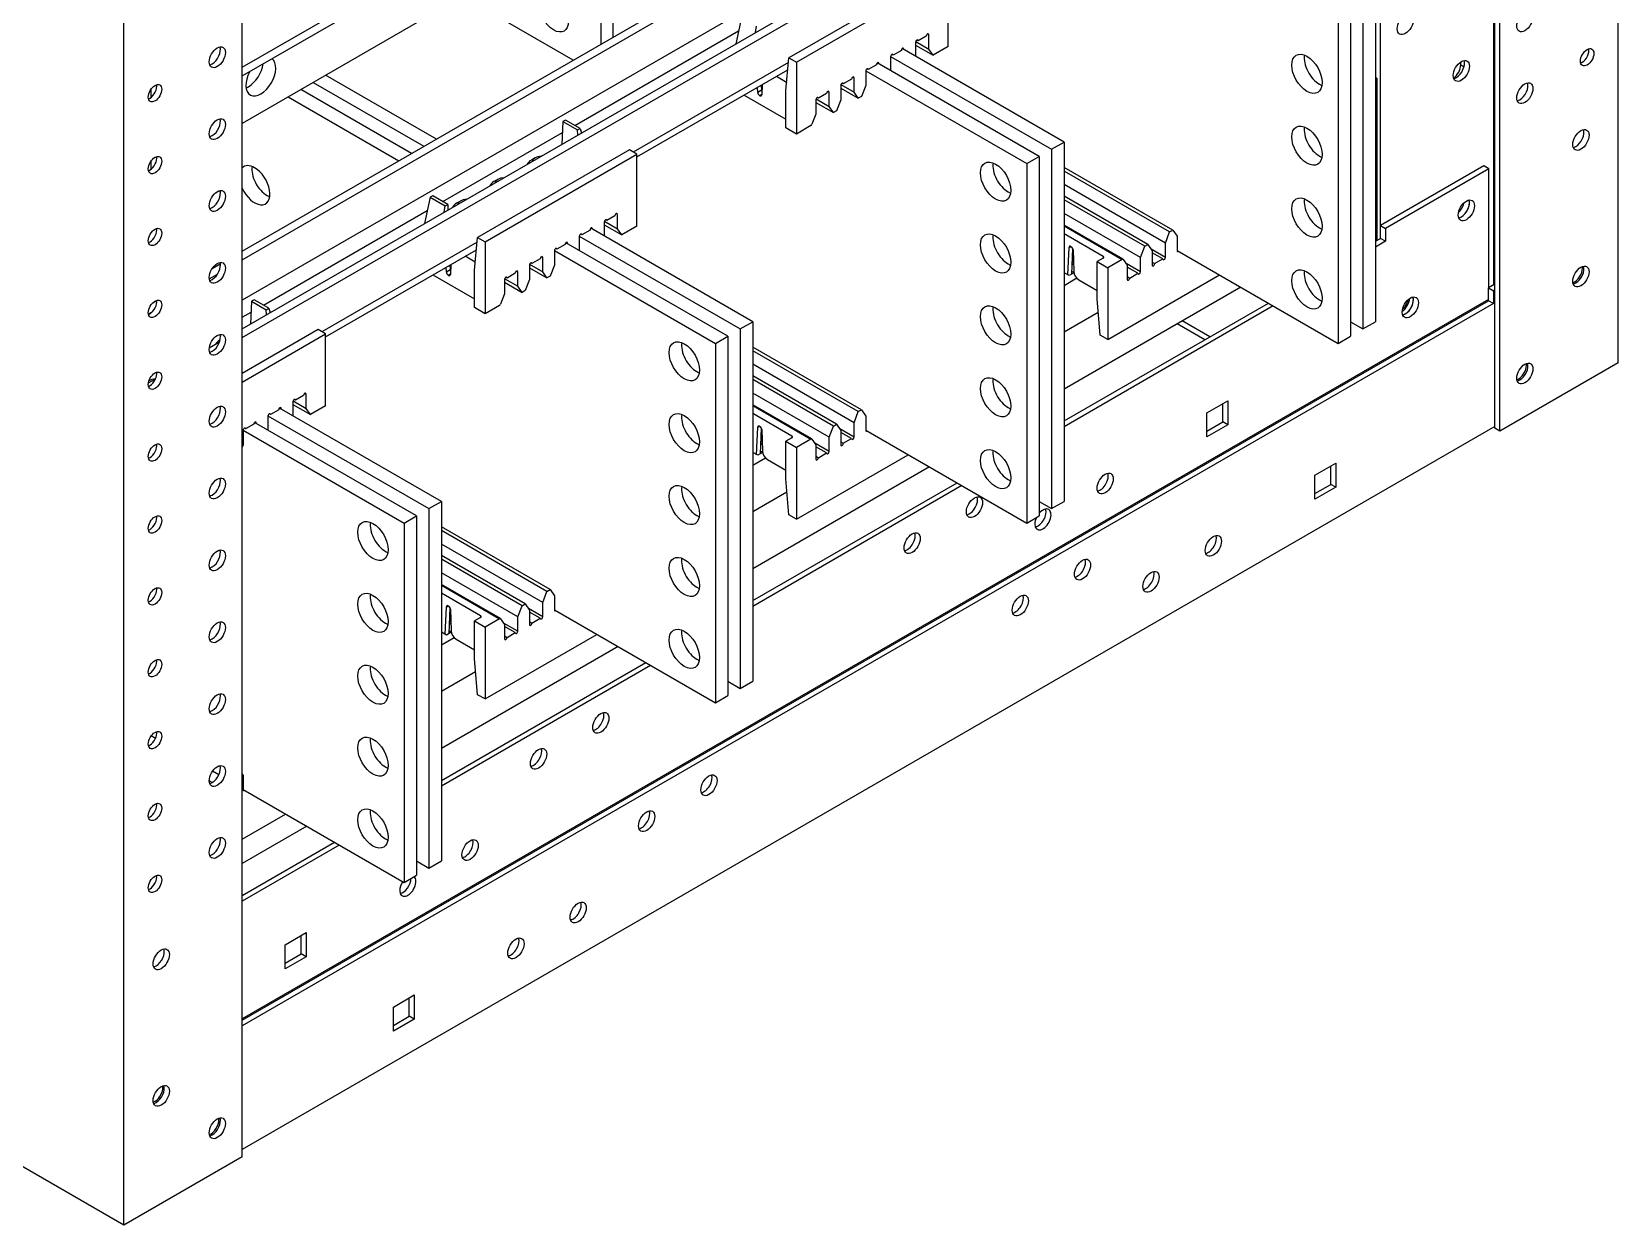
# Model space of a CAD drawing. Header units: millimetres. Extents: x -116965 to 323937, y 291661 to 566926.
# Drawn here: x -25658.8 to -25401.5, y 301787.5 to 301981.2 of the extents above; entities that cross this region are included whole.
import ezdxf

# ---------------------------------------------------------------- set-up
doc = ezdxf.new("R2010")
doc.units = ezdxf.units.MM
doc.layers.add('ALPHA', color=255, linetype='Continuous')

msp = doc.modelspace()

# ---------------------------------------------------------------- linework, layer by layer
at = {"layer": 'ALPHA'}
for p, q in [((-25401.450102, 301927.483352), (-25401.450102, 302394.052826)), ((-25421.451123, 301916.868896), (-25421.451123, 302383.438371)), ((-25420.643001, 301916.402327), (-25420.643001, 302382.971801)), ((-25624.693815, 301798.593534), (-25624.693815, 302265.163009)), ((-25643.886713, 301787.512509), (-25643.886713, 302254.081984)), ((-25421.653153, 301940.127384), (-25421.653153, 302151.786627)), ((-25624.693815, 301975.423365), (-25433.572953, 302085.767046)), ((-25624.693815, 301974.023657), (-25433.572953, 302084.367338)), ((-25440.03793, 301947.662481), (-25440.03793, 302080.634782)), ((-25496.202411, 302040.509807), (-25624.693815, 301966.32526)), ((-25624.693815, 301945.586247), (-25472.16078, 302033.651236)), ((-25624.693815, 301944.186539), (-25470.948597, 302032.951381)), ((-25624.693815, 301932.988871), (-25461.251133, 302027.352548)), ((-25469.736414, 302027.119263), (-25624.693815, 301937.654566)), ((-25624.693815, 301931.589163), (-25460.03895, 302026.652693)), ((-25566.509028, 301999.918263), (-25566.509028, 301979.179249)), ((-25564.488723, 301980.345673), (-25564.488723, 302001.084686)), ((-25440.846052, 301992.453151), (-25440.846052, 301934.131967)), ((-25511.354699, 301991.193413), (-25536.002421, 301976.963044)), ((-25534.790238, 301976.26319), (-25510.142516, 301990.493559)), ((-25510.142516, 301978.829322), (-25510.142516, 301990.493559)), ((-25444.886662, 301990.120304), (-25444.886662, 301931.799119)), ((-25442.866357, 301991.286727), (-25442.866357, 301932.965543)), ((-25570.973902, 301976.601453), (-25588.934415, 301986.97096)), ((-25446.906967, 301988.95388), (-25446.906967, 301930.632696)), ((-25543.679581, 301983.495017), (-25544.633516, 301979.240106)), ((-25541.408157, 301981.073868), (-25541.255214, 301982.095309)), ((-25570.751669, 301965.998662), (-25544.160205, 301981.35125)), ((-25544.633516, 301979.240106), (-25544.634634, 301979.211061)), ((-25544.608921, 301979.225906), (-25544.633516, 301979.240106)), ((-25515.455918, 301979.494184), (-25515.455918, 301977.207993)), ((-25515.431318, 301979.619951), (-25513.314395, 301978.397746)), ((-25515.051857, 301979.727469), (-25515.253888, 301979.844111)), ((-25513.718456, 301980.497308), (-25515.051857, 301979.727469)), ((-25513.516426, 301980.847235), (-25513.314395, 301980.730593)), ((-25513.314395, 301978.397746), (-25513.314395, 301980.730593)), ((-25536.512044, 301971.658441), (-25536.002421, 301976.963044)), ((-25536.002421, 301976.963044), (-25534.790238, 301976.26319)), ((-25519.496529, 301977.161336), (-25519.496529, 301974.875146)), ((-25519.493113, 301977.206022), (-25493.373984, 301962.126135)), ((-25519.092468, 301977.394621), (-25519.294498, 301977.511264)), ((-25517.759066, 301978.164461), (-25519.092468, 301977.394621)), ((-25491.353679, 301963.292559), (-25517.625789, 301978.460769)), ((-25517.557036, 301978.514388), (-25517.355005, 301978.397746)), ((-25517.355005, 301978.304432), (-25517.355005, 301978.397746)), ((-25515.455918, 301979.042568), (-25512.614541, 301977.402098)), ((-25512.614541, 301977.402098), (-25513.314395, 301978.397746)), ((-25510.142516, 301978.829322), (-25512.614541, 301977.402098)), ((-25593.197258, 301963.770793), (-25611.157771, 301974.140299)), ((-25536.073606, 301976.222092), (-25561.256235, 301961.682894)), ((-25560.650143, 301960.873265), (-25536.191548, 301974.994441)), ((-25534.790238, 301976.26319), (-25534.790238, 301964.598953)), ((-25523.537139, 301974.828489), (-25523.537139, 301972.495642)), ((-25523.533724, 301974.873174), (-25497.414594, 301959.793288)), ((-25523.133078, 301975.061774), (-25523.335108, 301975.178416)), ((-25521.799676, 301975.831613), (-25523.133078, 301975.061774)), ((-25495.394289, 301960.959711), (-25521.666399, 301976.127921)), ((-25521.597646, 301976.181541), (-25521.395615, 301976.064898)), ((-25521.395615, 301975.971584), (-25521.395615, 301976.064898)), ((-25427.006962, 301975.831613), (-25427.006962, 301976.29369)), ((-25427.006962, 301975.831613), (-25426.473957, 301975.523883)), ((-25639.442042, 301970.569503), (-25639.442042, 301971.921759)), ((-25597.237868, 301961.437945), (-25615.198381, 301971.807452)), ((-25613.178076, 301972.973875), (-25595.217563, 301962.604369)), ((-25541.065788, 301971.356288), (-25541.095521, 301972.163131)), ((-25540.459696, 301971.706215), (-25541.065788, 301971.356288)), ((-25540.48943, 301972.513058), (-25540.459696, 301971.706215)), ((-25540.473444, 301972.079279), (-25540.372437, 301972.020963)), ((-25540.3549, 301972.590729), (-25540.404554, 301970.977512)), ((-25536.391315, 301972.988447), (-25538.028674, 301973.933776)), ((-25536.511538, 301971.658149), (-25536.512044, 301971.658441)), ((-25536.511538, 301965.592746), (-25536.511538, 301971.658149)), ((-25536.383854, 301972.992755), (-25536.391315, 301972.988447)), ((-25529.678866, 301971.515846), (-25529.476836, 301971.399203)), ((-25527.577749, 301972.495642), (-25527.577749, 301970.162794)), ((-25527.577749, 301972.044026), (-25524.736371, 301970.403556)), ((-25527.553148, 301972.621409), (-25525.436226, 301971.399203)), ((-25527.173688, 301972.728926), (-25527.375719, 301972.845569)), ((-25525.840287, 301973.498766), (-25527.173688, 301972.728926)), ((-25525.638256, 301973.848693), (-25525.436226, 301973.732051)), ((-25525.436226, 301971.399203), (-25525.436226, 301973.732051)), ((-25523.537139, 301972.495642), (-25524.236993, 301970.691872)), ((-25440.644021, 301973.67373), (-25440.846052, 301973.790372)), ((-25440.644021, 301973.67373), (-25440.644021, 301947.312554)), ((-25617.218686, 301970.641028), (-25599.258174, 301960.271521)), ((-25543.281467, 301970.901075), (-25536.511538, 301966.992455)), ((-25540.763028, 301970.846762), (-25540.402166, 301971.055106)), ((-25540.707415, 301970.814654), (-25540.763028, 301970.846762)), ((-25540.404178, 301970.989728), (-25540.707415, 301970.814654)), ((-25531.618359, 301970.162794), (-25531.618359, 301967.829947)), ((-25531.618359, 301969.711179), (-25528.776982, 301968.070709)), ((-25531.593759, 301970.288562), (-25529.476836, 301969.066356)), ((-25531.214298, 301970.396079), (-25531.416329, 301970.512721)), ((-25529.880897, 301971.165919), (-25531.214298, 301970.396079)), ((-25529.476836, 301969.066356), (-25529.476836, 301971.399203)), ((-25528.776982, 301968.070709), (-25529.476836, 301969.066356)), ((-25527.577749, 301970.162794), (-25528.277603, 301968.359025)), ((-25524.736371, 301970.403556), (-25525.436226, 301971.399203)), ((-25524.236993, 301970.691872), (-25524.736371, 301970.403556)), ((-25572.653676, 301966.630216), (-25572.839141, 301962.927181)), ((-25572.249615, 301966.863501), (-25572.653676, 301966.630216)), ((-25572.653676, 301966.630216), (-25570.270328, 301965.25419)), ((-25569.866267, 301965.487475), (-25572.249615, 301966.863501)), ((-25531.618359, 301967.829947), (-25532.259892, 301966.176492)), ((-25528.277603, 301968.359025), (-25528.776982, 301968.070709)), ((-25592.166903, 301953.634571), (-25572.742886, 301964.849032)), ((-25570.270328, 301965.25419), (-25569.866267, 301965.487475)), ((-25570.245502, 301964.424619), (-25570.270328, 301965.25419)), ((-25569.866267, 301965.487475), (-25569.671317, 301964.756125)), ((-25534.790238, 301964.598953), (-25536.511538, 301965.592746)), ((-25532.434856, 301965.958834), (-25534.790238, 301964.598953)), ((-25561.862326, 301962.032821), (-25586.510048, 301947.802452)), ((-25585.297865, 301947.102598), (-25560.650143, 301961.332967)), ((-25560.650143, 301961.332967), (-25561.862326, 301962.032821)), ((-25560.650143, 301949.66873), (-25560.650143, 301961.332967)), ((-25493.373984, 301962.126135), (-25491.353679, 301963.292559)), ((-25493.373984, 301962.126135), (-25493.373984, 301903.804951)), ((-25491.353679, 301963.292559), (-25491.353679, 301904.971374)), ((-25639.442042, 301958.905266), (-25639.442042, 301960.257522)), ((-25577.176239, 301960.726427), (-25577.78233, 301960.3765)), ((-25497.414594, 301959.793288), (-25495.394289, 301960.959711)), ((-25497.414594, 301959.793288), (-25497.414594, 301901.472103)), ((-25495.394289, 301960.959711), (-25495.394289, 301902.638527)), ((-25473.729366, 301948.996392), (-25491.353679, 301959.171793)), ((-25474.228744, 301948.708075), (-25491.353679, 301958.595161)), ((-25423.269397, 301959.443361), (-25440.03793, 301949.762044)), ((-25422.461275, 301958.976791), (-25439.229807, 301949.295475)), ((-25422.461275, 301958.976791), (-25423.269397, 301959.443361)), ((-25422.461275, 301939.660815), (-25422.461275, 301958.976791)), ((-25583.237154, 301957.227156), (-25583.843246, 301956.877229)), ((-25474.928598, 301946.904306), (-25491.353679, 301956.387331)), ((-25594.187208, 301954.334425), (-25595.141143, 301950.079514)), ((-25593.783147, 301954.56771), (-25594.187208, 301954.334425)), ((-25594.187208, 301954.334425), (-25591.762842, 301952.934716)), ((-25591.358781, 301953.168001), (-25593.783147, 301954.56771)), ((-25589.298069, 301953.727885), (-25589.904161, 301953.377957)), ((-25477.769976, 301946.663544), (-25491.353679, 301954.506099)), ((-25478.269354, 301946.375228), (-25491.353679, 301953.929466)), ((-25621.259296, 301936.83807), (-25594.667832, 301952.190658)), ((-25591.915784, 301951.913276), (-25591.762842, 301952.934716)), ((-25591.762842, 301952.934716), (-25591.358781, 301953.168001)), ((-25591.358781, 301953.168001), (-25591.325109, 301952.254303)), ((-25564.226083, 301951.336716), (-25565.559485, 301950.566876)), ((-25564.024053, 301951.686643), (-25563.822022, 301951.570001)), ((-25563.822022, 301949.237153), (-25563.822022, 301951.570001)), ((-25478.969209, 301944.571459), (-25491.353679, 301951.721636)), ((-25426.529813, 301953.394082), (-25426.473957, 301953.361833)), ((-25595.141143, 301950.079514), (-25595.142261, 301950.050469)), ((-25595.116548, 301950.065314), (-25595.141143, 301950.079514)), ((-25569.600095, 301948.234029), (-25569.802125, 301948.350671)), ((-25568.266694, 301949.003869), (-25569.600095, 301948.234029)), ((-25541.861306, 301934.131967), (-25568.133416, 301949.300177)), ((-25568.064663, 301949.353796), (-25567.862632, 301949.237153)), ((-25567.862632, 301949.143839), (-25567.862632, 301949.237153)), ((-25565.963546, 301950.333592), (-25565.963546, 301948.047401)), ((-25565.963546, 301949.881976), (-25563.122168, 301948.241506)), ((-25565.938945, 301950.459359), (-25563.822022, 301949.237153)), ((-25565.559485, 301950.566876), (-25565.761515, 301950.683519)), ((-25563.122168, 301948.241506), (-25563.822022, 301949.237153)), ((-25560.650143, 301949.66873), (-25563.122168, 301948.241506)), ((-25481.784371, 301944.277504), (-25491.353679, 301949.802347)), ((-25491.353679, 301949.705717), (-25481.927229, 301944.263353)), ((-25484.993758, 301944.713762), (-25491.353679, 301948.385664)), ((-25474.928598, 301946.904306), (-25474.228744, 301948.708075)), ((-25474.228744, 301948.708075), (-25473.729366, 301948.996392)), ((-25473.729366, 301948.996392), (-25473.029512, 301948.000744)), ((-25440.03793, 301949.762044), (-25439.229807, 301949.295475)), ((-25440.03793, 301947.662481), (-25440.03793, 301949.762044)), ((-25439.229807, 301949.295475), (-25439.229807, 301947.195912)), ((-25586.581233, 301947.0615), (-25611.763862, 301932.522302)), ((-25611.157771, 301931.712673), (-25586.699176, 301945.833849)), ((-25587.019671, 301942.497849), (-25586.510048, 301947.802452)), ((-25586.510048, 301947.802452), (-25585.297865, 301947.102598)), ((-25585.297865, 301947.102598), (-25585.297865, 301935.438361)), ((-25574.041351, 301945.712582), (-25547.922221, 301930.632696)), ((-25573.640705, 301945.901182), (-25573.842736, 301946.017824)), ((-25572.307304, 301946.671021), (-25573.640705, 301945.901182)), ((-25545.901916, 301931.799119), (-25572.174027, 301946.967329)), ((-25572.105273, 301947.020948), (-25571.903243, 301946.904306)), ((-25571.903243, 301946.810992), (-25571.903243, 301946.904306)), ((-25570.004156, 301948.000744), (-25570.004156, 301945.714554)), ((-25570.000741, 301948.045429), (-25543.881611, 301932.965543)), ((-25490.730019, 301941.726906), (-25490.55816, 301946.191936)), ((-25490.55816, 301946.191936), (-25490.268564, 301946.359134)), ((-25490.255401, 301946.351864), (-25490.199788, 301946.319757)), ((-25489.970384, 301946.066032), (-25490.132313, 301941.858993)), ((-25489.896927, 301945.807185), (-25489.793274, 301942.319934)), ((-25478.969209, 301944.571459), (-25478.269354, 301946.375228)), ((-25478.269354, 301946.375228), (-25477.769976, 301946.663544)), ((-25477.769976, 301946.663544), (-25477.070122, 301945.667897)), ((-25474.928598, 301944.571459), (-25477.235709, 301945.90347)), ((-25474.928598, 301944.571459), (-25474.928598, 301946.904306)), ((-25473.029512, 301948.000744), (-25473.029512, 301945.667897)), ((-25473.029512, 301945.714554), (-25446.906967, 301930.632696)), ((-25440.846052, 301947.195912), (-25440.03793, 301947.662481)), ((-25439.229807, 301947.195912), (-25440.846052, 301946.262773)), ((-25439.229807, 301947.195912), (-25440.03793, 301947.662481)), ((-25629.548585, 301942.783344), (-25628.24829, 301943.53407)), ((-25590.997057, 301943.352466), (-25590.967323, 301942.545622)), ((-25590.862527, 301943.430137), (-25590.912182, 301941.81692)), ((-25586.898942, 301943.827855), (-25588.536301, 301944.773184)), ((-25586.891481, 301943.832163), (-25586.898942, 301943.827855)), ((-25578.085376, 301943.33505), (-25578.085376, 301941.002202)), ((-25578.060776, 301943.460817), (-25575.943853, 301942.238611)), ((-25577.681315, 301943.568334), (-25577.883346, 301943.684977)), ((-25576.347914, 301944.338174), (-25577.681315, 301943.568334)), ((-25576.145883, 301944.688101), (-25575.943853, 301944.571459)), ((-25575.943853, 301942.238611), (-25575.943853, 301944.571459)), ((-25574.044766, 301943.33505), (-25574.74462, 301941.53128)), ((-25574.044766, 301945.667897), (-25574.044766, 301943.33505)), ((-25489.824901, 301943.383949), (-25490.06821, 301943.524424)), ((-25489.83659, 301943.777216), (-25490.053656, 301943.90254)), ((-25484.993758, 301944.480478), (-25486.003911, 301943.897266)), ((-25486.003911, 301943.897266), (-25484.282611, 301942.903473)), ((-25486.003911, 301937.831863), (-25486.003911, 301943.897266)), ((-25484.993758, 301944.713762), (-25484.993758, 301944.480478)), ((-25481.927229, 301944.263353), (-25484.282611, 301942.903473)), ((-25481.752265, 301944.247726), (-25481.110732, 301943.33505)), ((-25478.969209, 301942.238611), (-25481.276319, 301943.570622)), ((-25481.110732, 301943.33505), (-25481.110732, 301941.002202)), ((-25478.969209, 301942.238611), (-25478.969209, 301944.571459)), ((-25477.070122, 301945.667897), (-25477.070122, 301943.33505)), ((-25475.332659, 301944.338174), (-25477.070122, 301945.341298)), ((-25477.070122, 301943.801619), (-25476.666061, 301943.568334)), ((-25476.666061, 301943.568334), (-25475.332659, 301944.338174)), ((-25630.034974, 301941.102819), (-25628.679709, 301941.885282)), ((-25593.789094, 301941.740483), (-25587.019165, 301937.831863)), ((-25591.573415, 301942.195695), (-25591.603149, 301943.002539)), ((-25590.967323, 301942.545622), (-25591.573415, 301942.195695)), ((-25591.270655, 301941.68617), (-25590.909793, 301941.894513)), ((-25591.215043, 301941.654062), (-25591.270655, 301941.68617)), ((-25590.911806, 301941.829136), (-25591.215043, 301941.654062)), ((-25590.981071, 301942.918687), (-25590.880064, 301942.860371)), ((-25587.019165, 301942.497557), (-25587.019671, 301942.497849)), ((-25587.019165, 301936.432154), (-25587.019165, 301942.497557)), ((-25582.125986, 301941.002202), (-25582.125986, 301938.669355)), ((-25582.125986, 301940.550587), (-25579.284609, 301938.910116)), ((-25582.101386, 301941.12797), (-25579.984463, 301939.905764)), ((-25581.721925, 301941.235487), (-25581.923956, 301941.352129)), ((-25580.388524, 301942.005327), (-25581.721925, 301941.235487)), ((-25580.186494, 301942.355254), (-25579.984463, 301942.238611)), ((-25579.984463, 301939.905764), (-25579.984463, 301942.238611)), ((-25578.085376, 301941.002202), (-25578.78523, 301939.198433)), ((-25578.085376, 301942.883434), (-25575.243999, 301941.242964)), ((-25575.243999, 301941.242964), (-25575.943853, 301942.238611)), ((-25574.74462, 301941.53128), (-25575.243999, 301941.242964)), ((-25490.545557, 301941.620407), (-25491.353679, 301942.086976)), ((-25489.278459, 301941.185542), (-25491.353679, 301939.987414)), ((-25489.761495, 301942.073085), (-25490.545557, 301941.620407)), ((-25489.768106, 301942.104684), (-25490.115144, 301942.305047)), ((-25488.985645, 301940.953076), (-25486.003911, 301939.231571)), ((-25484.282611, 301942.903473), (-25484.282611, 301931.239236)), ((-25484.282611, 301931.239236), (-25466.120068, 301941.725385)), ((-25479.37327, 301942.005327), (-25481.110732, 301943.008451)), ((-25481.110732, 301941.468772), (-25480.706671, 301941.235487)), ((-25480.706671, 301941.235487), (-25479.37327, 301942.005327)), ((-25582.125986, 301938.669355), (-25582.767519, 301937.015899)), ((-25579.284609, 301938.910116), (-25579.984463, 301939.905764)), ((-25578.78523, 301939.198433), (-25579.284609, 301938.910116)), ((-25462.68555, 301939.742465), (-25491.353679, 301923.190912)), ((-25421.451123, 301940.244027), (-25422.501681, 301939.637486)), ((-25422.501681, 301939.637486), (-25421.693559, 301939.170917)), ((-25422.501681, 301937.537924), (-25422.501681, 301939.637486)), ((-25421.451123, 301939.310888), (-25421.693559, 301939.170917)), ((-25421.693559, 301939.170917), (-25421.693559, 301937.071354)), ((-25639.911656, 301935.400514), (-25639.185592, 301935.819707)), ((-25639.194519, 301937.214262), (-25638.575982, 301937.571374)), ((-25422.501681, 301937.724552), (-25624.693815, 301820.988869)), ((-25624.693815, 301820.802241), (-25422.501681, 301937.537924)), ((-25421.693559, 301937.071354), (-25624.693815, 301819.869102)), ((-25624.693815, 301934.855149), (-25623.250513, 301935.68844)), ((-25623.161303, 301937.469624), (-25623.346768, 301933.766589)), ((-25622.757242, 301937.702909), (-25623.161303, 301937.469624)), ((-25623.161303, 301937.469624), (-25620.777955, 301936.093598)), ((-25620.373894, 301936.326882), (-25622.757242, 301937.702909)), ((-25620.777955, 301936.093598), (-25620.373894, 301936.326882)), ((-25620.753129, 301935.264027), (-25620.777955, 301936.093598)), ((-25620.373894, 301936.326882), (-25620.178944, 301935.595533)), ((-25585.297865, 301935.438361), (-25587.019165, 301936.432154)), ((-25582.942483, 301936.798242), (-25585.297865, 301935.438361)), ((-25491.353679, 301918.03532), (-25458.220675, 301937.164668)), ((-25457.412553, 301936.698099), (-25491.353679, 301917.102181)), ((-25491.353679, 301932.522302), (-25485.821444, 301935.716339)), ((-25486.003911, 301937.832446), (-25486.004416, 301937.832154)), ((-25486.004416, 301937.832154), (-25486.003911, 301937.831863)), ((-25485.494794, 301931.93909), (-25486.004416, 301937.832154)), ((-25421.693559, 301937.071354), (-25422.501681, 301937.537924)), ((-25612.369954, 301932.872229), (-25624.693815, 301925.757045)), ((-25611.157771, 301932.172375), (-25612.369954, 301932.872229)), ((-25543.881611, 301932.965543), (-25541.861306, 301934.131967)), ((-25543.881611, 301932.965543), (-25543.881611, 301874.644359)), ((-25541.861306, 301934.131967), (-25541.861306, 301875.810782)), ((-25468.524231, 301931.215907), (-25472.989106, 301933.793704)), ((-25467.716109, 301931.682477), (-25472.180983, 301934.260273)), ((-25444.886662, 301934.131967), (-25442.866357, 301932.965543)), ((-25442.866357, 301932.965543), (-25440.846052, 301934.131967)), ((-25630.028682, 301929.908784), (-25628.367292, 301930.867988)), ((-25628.269755, 301931.227572), (-25628.289958, 301931.215907)), ((-25624.693815, 301924.357336), (-25611.157771, 301932.172375)), ((-25611.157771, 301920.508138), (-25611.157771, 301932.172375)), ((-25547.922221, 301930.632696), (-25545.901916, 301931.799119)), ((-25547.922221, 301930.632696), (-25547.922221, 301872.311511)), ((-25545.901916, 301931.799119), (-25545.901916, 301873.477935)), ((-25484.282611, 301931.239236), (-25485.494794, 301931.93909)), ((-25446.906967, 301930.632696), (-25444.886662, 301931.799119)), ((-25524.236993, 301919.835799), (-25541.861306, 301930.011201)), ((-25524.736371, 301919.547483), (-25541.861306, 301929.434569)), ((-25525.436226, 301917.743714), (-25541.861306, 301927.226738)), ((-25528.277603, 301917.502952), (-25541.861306, 301925.345507)), ((-25401.450102, 301927.483352), (-25420.643001, 301916.402327)), ((-25639.90404, 301924.207244), (-25638.72378, 301924.888667)), ((-25639.805697, 301924.567292), (-25639.813243, 301924.562935)), ((-25614.53168, 301922.526051), (-25614.32965, 301922.409409)), ((-25528.776982, 301917.214636), (-25541.861306, 301924.768874)), ((-25529.476836, 301915.410866), (-25541.861306, 301922.561044)), ((-25592.368933, 301904.971374), (-25618.641044, 301920.139585)), ((-25618.57229, 301920.193204), (-25618.37026, 301920.076561)), ((-25618.37026, 301919.983247), (-25618.37026, 301920.076561)), ((-25616.471173, 301921.172999), (-25616.471173, 301918.886809)), ((-25616.471173, 301920.721384), (-25613.629795, 301919.080914)), ((-25616.446572, 301921.298767), (-25614.32965, 301920.076561)), ((-25616.067112, 301921.406284), (-25616.269142, 301921.522927)), ((-25614.733711, 301922.176124), (-25616.067112, 301921.406284)), ((-25614.32965, 301920.076561), (-25614.32965, 301922.409409)), ((-25613.629795, 301919.080914), (-25614.32965, 301920.076561)), ((-25611.157771, 301920.508138), (-25613.629795, 301919.080914)), ((-25532.291999, 301915.116912), (-25541.861306, 301920.641755)), ((-25541.861306, 301920.545125), (-25532.434856, 301915.102761)), ((-25468.200982, 301919.365043), (-25464.80687, 301921.324635)), ((-25465.614992, 301917.87202), (-25465.614992, 301920.858065)), ((-25464.80687, 301921.324635), (-25464.80687, 301917.405451)), ((-25622.814931, 301917.510429), (-25624.148332, 301916.740589)), ((-25596.409543, 301902.638527), (-25622.681654, 301917.806737)), ((-25622.6129, 301917.860356), (-25622.41087, 301917.743714)), ((-25622.41087, 301917.6504), (-25622.41087, 301917.743714)), ((-25620.511783, 301918.840152), (-25620.511783, 301916.553962)), ((-25620.508368, 301918.884837), (-25594.389238, 301903.804951)), ((-25620.107722, 301919.073437), (-25620.309753, 301919.190079)), ((-25618.774321, 301919.843276), (-25620.107722, 301919.073437)), ((-25535.501386, 301915.55317), (-25541.861306, 301919.225072)), ((-25528.776982, 301917.214636), (-25528.277603, 301917.502952)), ((-25528.277603, 301917.502952), (-25527.577749, 301916.507305)), ((-25525.436226, 301917.743714), (-25524.736371, 301919.547483)), ((-25525.436226, 301915.410866), (-25525.436226, 301917.743714)), ((-25524.736371, 301919.547483), (-25524.236993, 301919.835799)), ((-25524.236993, 301919.835799), (-25523.537139, 301918.840152)), ((-25523.537139, 301918.840152), (-25523.537139, 301916.507305)), ((-25468.200982, 301915.445859), (-25468.200982, 301919.365043)), ((-25468.200982, 301916.378998), (-25465.614992, 301917.87202)), ((-25464.80687, 301917.405451), (-25468.200982, 301915.445859)), ((-25464.80687, 301917.405451), (-25465.614992, 301917.87202)), ((-25421.451123, 301917.148838), (-25624.693815, 301799.806615)), ((-25624.552393, 301916.507305), (-25624.552393, 301914.174457)), ((-25624.548978, 301916.55199), (-25598.429848, 301901.472103)), ((-25624.148332, 301916.740589), (-25624.350363, 301916.857232)), ((-25541.237647, 301912.566314), (-25541.065788, 301917.031343)), ((-25541.065788, 301917.031343), (-25540.776191, 301917.198542)), ((-25540.763028, 301917.191272), (-25540.707415, 301917.159164)), ((-25540.478011, 301916.905439), (-25540.63994, 301912.698401)), ((-25540.404554, 301916.646593), (-25540.300902, 301913.159342)), ((-25535.501386, 301915.319885), (-25536.511538, 301914.736674)), ((-25535.501386, 301915.55317), (-25535.501386, 301915.319885)), ((-25532.434856, 301915.102761), (-25534.790238, 301913.742881)), ((-25532.259892, 301915.087134), (-25531.618359, 301914.174457)), ((-25529.476836, 301915.410866), (-25528.776982, 301917.214636)), ((-25529.476836, 301913.078019), (-25529.476836, 301915.410866)), ((-25525.436226, 301915.410866), (-25527.743336, 301916.742877)), ((-25527.577749, 301916.507305), (-25527.577749, 301914.174457)), ((-25525.840287, 301915.177582), (-25527.577749, 301916.180706)), ((-25527.173688, 301914.407742), (-25525.840287, 301915.177582)), ((-25523.537139, 301916.553962), (-25497.414594, 301901.472103)), ((-25420.643001, 301916.402327), (-25421.451123, 301916.868896)), ((-25624.552393, 301914.174457), (-25624.693815, 301913.809965)), ((-25541.053184, 301912.459815), (-25541.861306, 301912.926384)), ((-25540.269122, 301912.912493), (-25541.053184, 301912.459815)), ((-25540.275733, 301912.944092), (-25540.622771, 301913.144454)), ((-25540.332528, 301914.223357), (-25540.575837, 301914.363832)), ((-25540.344217, 301914.616624), (-25540.561284, 301914.741948)), ((-25536.511538, 301914.736674), (-25534.790238, 301913.742881)), ((-25536.511538, 301908.67127), (-25536.511538, 301914.736674)), ((-25534.790238, 301913.742881), (-25534.790238, 301902.078644)), ((-25534.790238, 301902.078644), (-25516.627695, 301912.564793)), ((-25529.476836, 301913.078019), (-25531.783946, 301914.41003)), ((-25531.618359, 301914.174457), (-25531.618359, 301911.84161)), ((-25529.880897, 301912.844734), (-25531.618359, 301913.847859)), ((-25531.618359, 301912.308179), (-25531.214298, 301912.074895)), ((-25531.214298, 301912.074895), (-25529.880897, 301912.844734)), ((-25527.577749, 301914.641027), (-25527.173688, 301914.407742)), ((-25539.786086, 301912.02495), (-25541.861306, 301910.826821)), ((-25513.193177, 301910.581872), (-25541.861306, 301894.03032)), ((-25539.493272, 301911.792484), (-25536.511538, 301910.070979)), ((-25450.664734, 301909.240485), (-25447.270622, 301911.200077)), ((-25448.078744, 301907.747463), (-25448.078744, 301910.733507)), ((-25447.270622, 301911.200077), (-25447.270622, 301907.280893)), ((-25541.861306, 301888.874728), (-25508.728303, 301908.004076)), ((-25507.920181, 301907.537507), (-25541.861306, 301887.941589)), ((-25536.511538, 301908.671854), (-25536.512044, 301908.671562)), ((-25536.512044, 301908.671562), (-25536.511538, 301908.67127)), ((-25536.002421, 301902.778498), (-25536.512044, 301908.671562)), ((-25450.664734, 301905.321302), (-25450.664734, 301909.240485)), ((-25450.664734, 301906.25444), (-25448.078744, 301907.747463)), ((-25447.270622, 301907.280893), (-25450.664734, 301905.321302)), ((-25447.270622, 301907.280893), (-25448.078744, 301907.747463)), ((-25594.389238, 301903.804951), (-25592.368933, 301904.971374)), ((-25592.368933, 301904.971374), (-25592.368933, 301846.65019)), ((-25541.861306, 301903.36171), (-25536.329071, 301906.555747)), ((-25495.394289, 301904.971374), (-25493.373984, 301903.804951)), ((-25493.373984, 301903.804951), (-25491.353679, 301904.971374)), ((-25598.429848, 301901.472103), (-25596.409543, 301902.638527)), ((-25596.409543, 301902.638527), (-25596.409543, 301844.317343)), ((-25594.389238, 301903.804951), (-25594.389238, 301845.483766)), ((-25534.790238, 301902.078644), (-25536.002421, 301902.778498)), ((-25497.414594, 301901.472103), (-25495.394289, 301902.638527)), ((-25598.429848, 301901.472103), (-25598.429848, 301843.150919)), ((-25574.74462, 301890.675207), (-25592.368933, 301900.850609)), ((-25575.243999, 301890.386891), (-25592.368933, 301900.273977)), ((-25575.943853, 301888.583122), (-25592.368933, 301898.066146)), ((-25578.78523, 301888.34236), (-25592.368933, 301896.184914)), ((-25579.284609, 301888.054044), (-25592.368933, 301895.608282)), ((-25579.984463, 301886.250274), (-25592.368933, 301893.400451)), ((-25582.799626, 301885.95632), (-25592.368933, 301891.481162)), ((-25592.368933, 301891.384533), (-25582.942483, 301885.942169)), ((-25586.009013, 301886.392578), (-25592.368933, 301890.06448)), ((-25575.943853, 301888.583122), (-25575.243999, 301890.386891)), ((-25575.243999, 301890.386891), (-25574.74462, 301890.675207)), ((-25574.74462, 301890.675207), (-25574.044766, 301889.67956)), ((-25574.044766, 301889.67956), (-25574.044766, 301887.346713)), ((-25591.745274, 301883.405722), (-25591.573415, 301887.870751)), ((-25591.573415, 301887.870751), (-25591.283818, 301888.03795)), ((-25591.270655, 301888.03068), (-25591.215043, 301887.998572)), ((-25590.985638, 301887.744847), (-25591.147567, 301883.537809)), ((-25590.912182, 301887.486), (-25590.808529, 301883.99875)), ((-25579.984463, 301886.250274), (-25579.284609, 301888.054044)), ((-25579.284609, 301888.054044), (-25578.78523, 301888.34236)), ((-25578.78523, 301888.34236), (-25578.085376, 301887.346713)), ((-25575.943853, 301886.250274), (-25578.250964, 301887.582285)), ((-25578.085376, 301887.346713), (-25578.085376, 301885.013865)), ((-25576.347914, 301886.01699), (-25578.085376, 301887.020114)), ((-25575.943853, 301886.250274), (-25575.943853, 301888.583122)), ((-25574.044766, 301887.393369), (-25547.922221, 301872.311511)), ((-25590.78336, 301883.7835), (-25591.130398, 301883.983862)), ((-25590.840155, 301885.062765), (-25591.083465, 301885.203239)), ((-25590.851844, 301885.456032), (-25591.068911, 301885.581356)), ((-25586.009013, 301886.159293), (-25587.019165, 301885.576081)), ((-25587.019165, 301885.576081), (-25585.297865, 301884.582288)), ((-25587.019165, 301879.510678), (-25587.019165, 301885.576081)), ((-25586.009013, 301886.392578), (-25586.009013, 301886.159293)), ((-25582.942483, 301885.942169), (-25585.297865, 301884.582288)), ((-25585.297865, 301884.582288), (-25585.297865, 301872.918052)), ((-25582.767519, 301885.926542), (-25582.125986, 301885.013865)), ((-25579.984463, 301883.917427), (-25582.291574, 301885.249438)), ((-25582.125986, 301885.013865), (-25582.125986, 301882.681018)), ((-25580.388524, 301883.684142), (-25582.125986, 301884.687267)), ((-25579.984463, 301883.917427), (-25579.984463, 301886.250274)), ((-25578.085376, 301885.480435), (-25577.681315, 301885.24715)), ((-25577.681315, 301885.24715), (-25576.347914, 301886.01699)), ((-25591.560811, 301883.299222), (-25592.368933, 301883.765792)), ((-25590.293713, 301882.864358), (-25592.368933, 301881.666229)), ((-25563.700804, 301881.42128), (-25592.368933, 301864.869728)), ((-25590.77675, 301883.7519), (-25591.560811, 301883.299222)), ((-25590.000899, 301882.631891), (-25587.019165, 301880.910387)), ((-25585.297865, 301872.918052), (-25567.135323, 301883.4042)), ((-25582.125986, 301883.147587), (-25581.721925, 301882.914303)), ((-25581.721925, 301882.914303), (-25580.388524, 301883.684142)), ((-25592.368933, 301859.714135), (-25559.23593, 301878.843484)), ((-25587.019165, 301879.511262), (-25587.019671, 301879.51097)), ((-25587.019671, 301879.51097), (-25587.019165, 301879.510678)), ((-25586.510048, 301873.617906), (-25587.019671, 301879.51097)), ((-25558.427808, 301878.376914), (-25592.368933, 301858.780996)), ((-25592.368933, 301874.201118), (-25586.836699, 301877.395155)), ((-25585.297865, 301872.918052), (-25586.510048, 301873.617906)), ((-25545.901916, 301875.810782), (-25543.881611, 301874.644359)), ((-25543.881611, 301874.644359), (-25541.861306, 301875.810782)), ((-25547.922221, 301872.311511), (-25545.901916, 301873.477935)), ((-25638.744296, 301866.51979), (-25639.452884, 301866.928893)), ((-25628.483386, 301860.595651), (-25629.510742, 301861.188795)), ((-25629.57613, 301859.345315), (-25630.047194, 301859.617284)), ((-25624.693815, 301860.720161), (-25624.552393, 301860.518968)), ((-25624.552393, 301860.518968), (-25624.552393, 301858.18612)), ((-25624.552393, 301858.232777), (-25598.429848, 301843.150919)), ((-25624.693815, 301850.17279), (-25617.64295, 301854.243608)), ((-25614.208431, 301852.260688), (-25624.693815, 301846.206949)), ((-25624.693815, 301841.051356), (-25609.743557, 301849.682892)), ((-25608.935435, 301849.216322), (-25624.693815, 301840.118217)), ((-25596.409543, 301846.65019), (-25594.389238, 301845.483766)), ((-25594.389238, 301845.483766), (-25592.368933, 301846.65019)), ((-25598.429848, 301843.150919), (-25596.409543, 301844.317343)), ((-25617.703559, 301833.04969), (-25614.309446, 301835.009282)), ((-25614.309446, 301835.009282), (-25614.309446, 301831.090098)), ((-25617.703559, 301829.130506), (-25617.703559, 301833.04969)), ((-25615.117569, 301831.556668), (-25615.117569, 301834.542712)), ((-25617.703559, 301830.063645), (-25615.117569, 301831.556668)), ((-25614.309446, 301831.090098), (-25617.703559, 301829.130506)), ((-25614.309446, 301831.090098), (-25615.117569, 301831.556668)), ((-25600.167311, 301822.925132), (-25596.773198, 301824.884724)), ((-25596.773198, 301824.884724), (-25596.773198, 301820.96554)), ((-25600.167311, 301819.005949), (-25600.167311, 301822.925132)), ((-25597.58132, 301821.43211), (-25597.58132, 301824.418155)), ((-25600.167311, 301819.939088), (-25597.58132, 301821.43211)), ((-25596.773198, 301820.96554), (-25600.167311, 301819.005949)), ((-25596.773198, 301820.96554), (-25597.58132, 301821.43211)), ((-25643.886713, 301787.512509), (-25664.089764, 301799.176746)), ((-25624.693815, 301798.593534), (-25643.886713, 301787.512509))]:
    msp.add_line(p, q, dxfattribs=at)
for centre, major_axis, start_param, end_param in [((-25574.186187, 301984.288185), (-1.714286, 2.96923), 0.7853981634, 7.0685834706), ((-25435.997319, 301982.421907), (0.928571, 1.608333), 2.3561944902, 8.6393797974), ((-25416.60239, 301982.888477), (0.928571, 1.608333), 2.3561944902, 8.6393797974), ((-25515.253888, 301979.610826), (0.142857, 0.247436), 5.4977871438, 8.6393797974), ((-25513.516426, 301980.613951), (0.142857, 0.247436), 5.4977871438, 8.6393797974), ((-25628.734425, 301977.056358), (0.928571, 1.608333), 2.3561944902, 8.6393797974), ((-25629.542547, 301977.522928), (0.928571, 1.608333), 3.926990817, 5.8329886172), ((-25621.663357, 301973.907014), (1.714286, 2.96923), 1.626466834, 6.2275148), ((-25519.294498, 301977.277979), (0.142857, 0.247436), 5.4977871438, 8.6393797974), ((-25517.557036, 301978.281103), (0.142857, 0.247436), 5.4977871438, 8.6393797974), ((-25451.95773, 301974.373584), (-1.742857, 3.018717), 0.7853981634, 7.0685834706), ((-25449.937424, 301975.540008), (-1.742857, 3.018717), 0.6182324985, 2.3561944902), ((-25426.905946, 301974.840153), (0.928571, 1.608333), 2.3561944902, 8.6393797974), ((-25406.500865, 301977.056358), (0.771429, 1.336153), 2.3561944902, 8.6393797974), ((-25407.308987, 301977.522928), (0.771429, 1.336153), 3.926990817, 5.7318997087), ((-25629.542547, 301977.522928), (0.928571, 1.608333), 3.5917893435, 3.926990817), ((-25623.683662, 301975.073438), (1.714286, 2.96923), 3.926990817, 5.3303390646), ((-25523.335108, 301974.945131), (0.142857, 0.247436), 5.4977871438, 8.6393797974), ((-25521.597646, 301975.948256), (0.142857, 0.247436), 5.4977871438, 8.6393797974), ((-25428.32016, 301975.073438), (0.928571, 1.608333), 4.0503176479, 5.4977871438), ((-25427.714068, 301975.306723), (0.928571, 1.608333), 3.926990817, 5.8329886172), ((-25407.308987, 301977.522928), (0.771429, 1.336153), 3.692878252, 3.926990817), ((-25638.83595, 301971.22424), (0.771429, 1.336153), 2.3561944902, 8.6393797974), ((-25639.644072, 301971.690809), (0.771429, 1.336153), 3.926990817, 5.7318997087), ((-25623.683662, 301975.073438), (1.714286, 2.96923), 3.7717298997, 3.926990817), ((-25540.156936, 301971.546616), (-0.214286, 0.371154), 0.8288490588, 1.4798786113), ((-25536.391315, 301974.388155), (-0.857143, 1.484615), 2.3561944902, 2.3617043931), ((-25529.678866, 301971.282561), (0.142857, 0.247436), 5.4977871438, 8.6393797974), ((-25527.375719, 301972.612284), (0.142857, 0.247436), 5.4977871438, 8.6393797974), ((-25525.638256, 301973.615408), (0.142857, 0.247436), 5.4977871438, 8.6393797974), ((-25449.937424, 301975.540008), (-1.742857, 3.018717), 2.3561944902, 2.5233601551), ((-25427.714068, 301975.306723), (0.928571, 1.608333), 3.5917893435, 3.926990817), ((-25416.60239, 301971.22424), (0.928571, 1.608333), 2.3561944902, 8.6393797974), ((-25417.410513, 301971.690809), (0.928571, 1.608333), 3.926990817, 5.8329886172), ((-25639.644072, 301971.690809), (0.771429, 1.336153), 3.692878252, 3.926990817), ((-25540.763028, 301971.196689), (-0.214286, 0.371154), 0.8288490588, 2.3561944902), ((-25540.707415, 301971.164581), (-0.214286, 0.371154), 2.3561944902, 3.8920842319), ((-25531.416329, 301970.279437), (0.142857, 0.247436), 5.4977871438, 8.6393797974), ((-25417.410513, 301971.690809), (0.928571, 1.608333), 3.5917893435, 3.926990817), ((-25628.734425, 301965.392121), (0.928571, 1.608333), 2.3561944902, 8.6393797974), ((-25629.542547, 301965.858691), (0.928571, 1.608333), 3.926990817, 5.8329886172), ((-25451.95773, 301962.709347), (-1.742857, 3.018717), 0.7853981634, 7.0685834706), ((-25629.542547, 301965.858691), (0.928571, 1.608333), 3.5917893435, 3.926990817), ((-25532.434856, 301966.192119), (0.142857, 0.247436), 3.926990817, 4.9741883682), ((-25449.937424, 301963.875771), (-1.742857, 3.018717), 0.6182324985, 2.3561944902), ((-25407.511018, 301963.642486), (0.928571, 1.608333), 2.3561944902, 8.6393797974), ((-25408.31914, 301964.109055), (0.928571, 1.608333), 3.926990817, 5.8329886172), ((-25638.83595, 301959.560003), (0.771429, 1.336153), 2.3561944902, 8.6393797974), ((-25408.31914, 301964.109055), (0.928571, 1.608333), 3.5917893435, 3.926990817), ((-25639.644072, 301960.026572), (0.771429, 1.336153), 3.692878252, 3.926990817), ((-25639.644072, 301960.026572), (0.771429, 1.336153), 3.926990817, 5.7318997087), ((-25622.67351, 301956.294017), (-1.742857, 3.018717), 5.4977871438, 6.4586255641), ((-25622.67351, 301956.294017), (-1.742857, 3.018717), 1.3953560698, 5.4977871438), ((-25620.653204, 301957.46044), (-1.742857, 3.018717), 0.6182324985, 2.3561944902), ((-25576.004462, 301959.350047), (-2.514286, 0), 5.4977871438, 6.048268686), ((-25576.004462, 301960.049901), (-1.657143, 0), 4.8150711722, 6.1805031154), ((-25502.465357, 301956.877229), (-1.742857, 3.018717), 0.7853981634, 7.0685834706), ((-25500.445052, 301958.043652), (-1.742857, 3.018717), 0.6182324985, 2.3561944902), ((-25449.937424, 301963.875771), (-1.742857, 3.018717), 2.3561944902, 2.5233601551), ((-25582.065377, 301955.850776), (-2.514286, 0), 5.4977871438, 6.048268686), ((-25582.065377, 301956.55063), (-1.657143, 0), 4.8150711722, 6.1805031154), ((-25628.734425, 301953.727885), (0.928571, 1.608333), 2.3561944902, 8.6393797974), ((-25629.542547, 301954.194454), (0.928571, 1.608333), 3.926990817, 5.8329886172), ((-25620.653204, 301957.46044), (-1.742857, 3.018717), 2.3561944902, 2.5233601551), ((-25588.126293, 301953.051359), (-1.657143, 0), 4.8150711722, 6.1805031154), ((-25500.445052, 301958.043652), (-1.742857, 3.018717), 2.3561944902, 2.5233601551), ((-25451.95773, 301951.04511), (-1.742857, 3.018717), 0.7853981634, 7.0685834706), ((-25449.937424, 301952.211534), (-1.742857, 3.018717), 0.6182324985, 2.3561944902), ((-25426.097824, 301952.211534), (0.928571, 1.608333), 2.3561944902, 8.6393797974), ((-25427.714068, 301953.144673), (0.928571, 1.608333), 4.1973738484, 5.2274041124), ((-25426.905946, 301952.678103), (0.928571, 1.608333), 3.5917893435, 5.8329886172), ((-25426.905946, 301952.678103), (0.928571, 1.608333), 3.926990817, 5.8329886172), ((-25629.542547, 301954.194454), (0.928571, 1.608333), 3.5917893435, 3.926990817), ((-25588.126293, 301952.351505), (-2.514286, 0), 5.4977871438, 6.048268686), ((-25564.024053, 301951.453358), (0.142857, 0.247436), 5.4977871438, 8.6393797974), ((-25426.905946, 301952.678103), (0.928571, 1.608333), 3.5917893435, 3.926990817), ((-25638.83595, 301947.895766), (0.771429, 1.336153), 2.3561944902, 8.6393797974), ((-25639.644072, 301948.362336), (0.771429, 1.336153), 3.926990817, 5.7318997087), ((-25569.802125, 301948.117387), (0.142857, 0.247436), 5.4977871438, 8.6393797974), ((-25568.064663, 301949.120511), (0.142857, 0.247436), 5.4977871438, 8.6393797974), ((-25565.761515, 301950.450234), (0.142857, 0.247436), 5.4977871438, 8.6393797974), ((-25502.465357, 301945.212992), (-1.742857, 3.018717), 0.7853981634, 7.0685834706), ((-25449.937424, 301952.211534), (-1.742857, 3.018717), 2.3561944902, 2.5233601551), ((-25639.644072, 301948.362336), (0.771429, 1.336153), 3.692878252, 3.926990817), ((-25573.842736, 301945.784539), (0.142857, 0.247436), 5.4977871438, 8.6393797974), ((-25572.105273, 301946.787664), (0.142857, 0.247436), 5.4977871438, 8.6393797974), ((-25500.445052, 301946.379415), (-1.742857, 3.018717), 0.6182324985, 2.3561944902), ((-25490.255401, 301946.001937), (-0.214286, 0.371154), 5.4977871438, 7.0251325752), ((-25490.199788, 301945.96983), (-0.214286, 0.371154), 3.961897402, 5.4977871438), ((-25628.734425, 301942.063648), (0.928571, 1.608333), 2.3561944902, 8.6393797974), ((-25629.542547, 301942.530217), (0.928571, 1.608333), 3.926990817, 5.8329886172), ((-25586.898942, 301945.227563), (-0.857143, 1.484615), 2.3561944902, 2.3617043931), ((-25577.883346, 301943.451692), (0.142857, 0.247436), 5.4977871438, 8.6393797974), ((-25576.145883, 301944.454816), (0.142857, 0.247436), 5.4977871438, 8.6393797974), ((-25500.445052, 301946.379415), (-1.742857, 3.018717), 2.3561944902, 2.5233601551), ((-25485.195789, 301944.59712), (-0.285714, 0), 2.3561944902, 3.926990817), ((-25481.927229, 301944.030069), (0.142857, 0.247436), 6.0213859194, 7.0685834706), ((-25476.868091, 301943.451692), (0.142857, 0.247436), 2.3561944902, 5.4977871438), ((-25475.130629, 301944.454816), (0.142857, 0.247436), 2.3561944902, 5.4977871438), ((-25472.827481, 301945.784539), (0.142857, 0.247436), 2.3561944902, 4.1111247637), ((-25407.511018, 301941.480436), (0.928571, 1.608333), 2.3561944902, 8.6393797974), ((-25408.31914, 301941.947005), (0.928571, 1.608333), 3.926990817, 5.8329886172), ((-25408.561576, 301942.086976), (0.928571, 1.608333), 5.4977871438, 5.6819210905), ((-25629.542547, 301942.530217), (0.928571, 1.608333), 3.5917893435, 3.926990817), ((-25591.270655, 301942.036097), (-0.214286, 0.371154), 0.8288490588, 2.3561944902), ((-25591.215043, 301942.003989), (-0.214286, 0.371154), 2.3561944902, 3.8920842319), ((-25590.664564, 301942.386024), (-0.214286, 0.371154), 0.8288490588, 1.4798786113), ((-25581.923956, 301941.118844), (0.142857, 0.247436), 5.4977871438, 8.6393797974), ((-25580.186494, 301942.121969), (0.142857, 0.247436), 5.4977871438, 8.6393797974), ((-25488.985645, 301941.886215), (-0.571429, 0.989743), 0.8203047484, 2.3561944902), ((-25480.908701, 301941.118844), (0.142857, 0.247436), 2.3561944902, 5.4977871438), ((-25479.171239, 301942.121969), (0.142857, 0.247436), 2.3561944902, 5.4977871438), ((-25451.95773, 301939.380873), (-1.742857, 3.018717), 0.7853981634, 7.0685834706), ((-25449.937424, 301940.547297), (-1.742857, 3.018717), 0.6182324985, 2.3561944902), ((-25408.561576, 301942.086976), (0.928571, 1.608333), 3.7428568703, 5.4977871438), ((-25435.189197, 301936.464814), (0.928571, 1.608333), 2.3561944902, 8.6393797974), ((-25435.997319, 301936.931383), (0.928571, 1.608333), 3.5917893435, 5.8329886172), ((-25435.997319, 301936.931383), (0.928571, 1.608333), 3.926990817, 5.8329886172), ((-25408.31914, 301941.947005), (0.928571, 1.608333), 3.5917893435, 3.926990817), ((-25638.83595, 301936.231529), (0.771429, 1.336153), 2.3561944902, 8.6393797974), ((-25639.644072, 301936.698099), (0.771429, 1.336153), 3.692878252, 3.926990817), ((-25639.644072, 301936.698099), (0.771429, 1.336153), 3.926990817, 5.7318997087), ((-25582.942483, 301937.031527), (0.142857, 0.247436), 3.926990817, 4.9741883682), ((-25502.465357, 301933.548755), (-1.742857, 3.018717), 0.7853981634, 7.0685834706), ((-25500.445052, 301934.715178), (-1.742857, 3.018717), 0.6182324985, 2.3561944902), ((-25449.937424, 301940.547297), (-1.742857, 3.018717), 2.3561944902, 2.5233601551), ((-25436.603411, 301937.281311), (0.928571, 1.608333), 4.0072162581, 5.4175617027), ((-25436.805441, 301937.397953), (0.928571, 1.608333), 4.1973738484, 5.2274041124), ((-25435.997319, 301936.931383), (0.928571, 1.608333), 3.5917893435, 3.926990817), ((-25628.734425, 301930.399411), (0.928571, 1.608333), 2.3561944902, 8.6393797974), ((-25629.542547, 301930.86598), (0.928571, 1.608333), 3.926990817, 5.8329886172), ((-25626.512089, 301930.189455), (-2.514286, 0), 5.4977871438, 6.048268686), ((-25552.972984, 301927.716636), (-1.742857, 3.018717), 0.7853981634, 7.0685834706), ((-25550.952679, 301928.88306), (-1.742857, 3.018717), 0.6182324985, 2.3561944902), ((-25500.445052, 301934.715178), (-1.742857, 3.018717), 2.3561944902, 2.5233601551), ((-25629.542547, 301930.86598), (0.928571, 1.608333), 3.5917893435, 3.926990817), ((-25416.60239, 301925.733716), (0.928571, 1.608333), 2.3561944902, 8.6393797974), ((-25638.83595, 301924.567292), (0.771429, 1.336153), 2.3561944902, 8.6393797974), ((-25639.644072, 301925.033862), (0.771429, 1.336153), 3.926990817, 5.7318997087), ((-25550.952679, 301928.88306), (-1.742857, 3.018717), 2.3561944902, 2.5233601551), ((-25502.465357, 301921.884518), (-1.742857, 3.018717), 0.7853981634, 7.0685834706), ((-25417.652949, 301926.340256), (0.928571, 1.608333), 3.7428568703, 5.4977871438), ((-25417.410513, 301926.200286), (0.928571, 1.608333), 3.926990817, 5.8329886172), ((-25417.652949, 301926.340256), (0.928571, 1.608333), 5.4977871438, 5.6819210905), ((-25639.644072, 301925.033862), (0.771429, 1.336153), 3.692878252, 3.926990817), ((-25638.63392, 301923.890767), (-1.657143, 0), 4.8150711722, 5.5042589779), ((-25614.53168, 301922.292766), (0.142857, 0.247436), 5.4977871438, 8.6393797974), ((-25500.445052, 301923.050942), (-1.742857, 3.018717), 0.6182324985, 2.3561944902), ((-25417.410513, 301926.200286), (0.928571, 1.608333), 3.5917893435, 3.926990817), ((-25628.734425, 301918.735174), (0.928571, 1.608333), 2.3561944902, 8.6393797974), ((-25629.542547, 301919.201743), (0.928571, 1.608333), 3.926990817, 5.8329886172), ((-25618.57229, 301919.959919), (0.142857, 0.247436), 5.4977871438, 8.6393797974), ((-25616.269142, 301921.289642), (0.142857, 0.247436), 5.4977871438, 8.6393797974), ((-25500.445052, 301923.050942), (-1.742857, 3.018717), 2.3561944902, 2.5233601551), ((-25629.542547, 301919.201743), (0.928571, 1.608333), 3.5917893435, 3.926990817), ((-25622.6129, 301917.627071), (0.142857, 0.247436), 5.4977871438, 8.6393797974), ((-25620.309753, 301918.956794), (0.142857, 0.247436), 5.4977871438, 8.6393797974), ((-25552.972984, 301916.052399), (-1.742857, 3.018717), 0.7853981634, 7.0685834706), ((-25550.952679, 301917.218823), (-1.742857, 3.018717), 0.6182324985, 2.3561944902), ((-25624.350363, 301916.623947), (0.142857, 0.247436), 5.4977871438, 8.6393797974), ((-25540.763028, 301916.841345), (-0.214286, 0.371154), 5.4977871438, 7.0251325752), ((-25540.707415, 301916.809237), (-0.214286, 0.371154), 3.961897402, 5.4977871438), ((-25535.703416, 301915.436528), (-0.285714, 0), 2.3561944902, 3.926990817), ((-25532.434856, 301914.869476), (0.142857, 0.247436), 6.0213859194, 7.0685834706), ((-25525.638256, 301915.294224), (0.142857, 0.247436), 2.3561944902, 5.4977871438), ((-25523.335108, 301916.623947), (0.142857, 0.247436), 2.3561944902, 4.1111247641), ((-25638.83595, 301912.903056), (0.771429, 1.336153), 2.3561944902, 8.6393797974), ((-25639.644072, 301913.369625), (0.771429, 1.336153), 3.926990817, 5.7318997087), ((-25550.952679, 301917.218823), (-1.742857, 3.018717), 2.3561944902, 2.5233601551), ((-25539.493272, 301912.725623), (-0.571429, 0.989743), 0.8203047484, 2.3561944902), ((-25529.678866, 301912.961377), (0.142857, 0.247436), 2.3561944902, 5.4977871438), ((-25527.375719, 301914.2911), (0.142857, 0.247436), 2.3561944902, 5.4977871438), ((-25502.465357, 301910.220281), (-1.742857, 3.018717), 0.7853981634, 7.0685834706), ((-25500.445052, 301911.386705), (-1.742857, 3.018717), 0.6182324985, 2.3561944902), ((-25639.644072, 301913.369625), (0.771429, 1.336153), 3.692878252, 3.926990817), ((-25531.416329, 301911.958252), (0.142857, 0.247436), 2.3561944902, 5.4977871438), ((-25484.686672, 301907.887434), (0.928571, 1.608333), 2.3561944902, 8.6393797974), ((-25628.734425, 301907.070937), (0.928571, 1.608333), 2.3561944902, 8.6393797974), ((-25629.542547, 301907.537507), (0.928571, 1.608333), 3.926990817, 5.8329886172), ((-25552.972984, 301904.388163), (-1.742857, 3.018717), 0.7853981634, 7.0685834706), ((-25550.952679, 301905.554586), (-1.742857, 3.018717), 0.6182324985, 2.3561944902), ((-25500.445052, 301911.386705), (-1.742857, 3.018717), 2.3561944902, 2.5233601551), ((-25485.494794, 301908.354003), (0.928571, 1.608333), 3.5917893435, 5.8329886172), ((-25629.542547, 301907.537507), (0.928571, 1.608333), 3.5917893435, 3.926990817), ((-25505.899875, 301904.038235), (0.928571, 1.608333), 2.3561944902, 8.6393797974), ((-25506.707997, 301904.504805), (0.928571, 1.608333), 3.5917893435, 5.8329886172), ((-25638.83595, 301901.238819), (0.771429, 1.336153), 2.3561944902, 8.6393797974), ((-25639.644072, 301901.705388), (0.771429, 1.336153), 3.926990817, 5.7318997087), ((-25603.480611, 301898.556044), (-1.742857, 3.018717), 0.7853981634, 7.0685834706), ((-25550.952679, 301905.554586), (-1.742857, 3.018717), 2.3561944902, 2.5233601551), ((-25494.788197, 301902.055315), (0.928571, 1.608333), 2.3561944902, 7.5483121082), ((-25494.788197, 301902.055315), (0.928571, 1.608333), 1.6933206665, 2.3561944902), ((-25495.596319, 301902.521885), (0.928571, 1.608333), 3.5917893435, 5.8329886172), ((-25639.644072, 301901.705388), (0.771429, 1.336153), 3.692878252, 3.926990817), ((-25601.460306, 301899.722468), (-1.742857, 3.018717), 0.6182324985, 2.3561944902), ((-25516.001401, 301898.206117), (0.928571, 1.608333), 2.3561944902, 8.6393797974), ((-25516.809523, 301898.672687), (0.928571, 1.608333), 3.5917893435, 5.8329886172), ((-25467.150424, 301897.762876), (0.928571, 1.608333), 2.3561944902, 8.6393797974), ((-25467.958546, 301898.229446), (0.928571, 1.608333), 3.5917893435, 5.8329886172), ((-25628.734425, 301895.4067), (0.928571, 1.608333), 2.3561944902, 8.6393797974), ((-25629.542547, 301895.87327), (0.928571, 1.608333), 3.926990817, 5.8329886172), ((-25601.460306, 301899.722468), (-1.742857, 3.018717), 2.3561944902, 2.5233601551), ((-25629.542547, 301895.87327), (0.928571, 1.608333), 3.5917893435, 3.926990817), ((-25552.972984, 301892.723926), (-1.742857, 3.018717), 0.7853981634, 7.0685834706), ((-25550.952679, 301893.890349), (-1.742857, 3.018717), 0.6182324985, 2.3561944902), ((-25488.363627, 301893.913678), (0.928571, 1.608333), 2.3561944902, 8.6393797974), ((-25489.171749, 301894.380247), (0.928571, 1.608333), 3.5917893435, 5.8329886172), ((-25477.251949, 301891.930758), (0.928571, 1.608333), 2.3561944902, 8.6393797974), ((-25478.060071, 301892.397327), (0.928571, 1.608333), 3.5917893435, 5.8329886172), ((-25638.83595, 301889.574582), (0.771429, 1.336153), 2.3561944902, 8.6393797974), ((-25639.644072, 301890.041151), (0.771429, 1.336153), 3.926990817, 5.7318997087), ((-25603.480611, 301886.891807), (-1.742857, 3.018717), 0.7853981634, 7.0685834706), ((-25601.460306, 301888.058231), (-1.742857, 3.018717), 0.6182324985, 2.3561944902), ((-25550.952679, 301893.890349), (-1.742857, 3.018717), 2.3561944902, 2.5233601551), ((-25498.465153, 301888.081559), (0.928571, 1.608333), 2.3561944902, 8.6393797974), ((-25499.273275, 301888.548129), (0.928571, 1.608333), 3.5917893435, 5.8329886172), ((-25639.644072, 301890.041151), (0.771429, 1.336153), 3.692878252, 3.926990817), ((-25591.270655, 301887.680753), (-0.214286, 0.371154), 5.4977871438, 7.0251325752), ((-25591.215043, 301887.648645), (-0.214286, 0.371154), 3.961897402, 5.4977871438), ((-25573.842736, 301887.463355), (0.142857, 0.247436), 2.3561944902, 4.1111247641), ((-25628.734425, 301883.742463), (0.928571, 1.608333), 2.3561944902, 8.6393797974), ((-25629.542547, 301884.209033), (0.928571, 1.608333), 3.926990817, 5.8329886172), ((-25601.460306, 301888.058231), (-1.742857, 3.018717), 2.3561944902, 2.5233601551), ((-25590.000899, 301883.56503), (-0.571429, 0.989743), 0.8203047484, 2.3561944902), ((-25586.211043, 301886.275936), (-0.285714, 0), 2.3561944902, 3.926990817), ((-25582.942483, 301885.708884), (0.142857, 0.247436), 6.0213859194, 7.0685834706), ((-25580.186494, 301883.800785), (0.142857, 0.247436), 2.3561944902, 5.4977871438), ((-25577.883346, 301885.130508), (0.142857, 0.247436), 2.3561944902, 5.4977871438), ((-25576.145883, 301886.133632), (0.142857, 0.247436), 2.3561944902, 5.4977871438), ((-25552.972984, 301881.059689), (-1.742857, 3.018717), 0.7853981634, 7.0685834706), ((-25550.952679, 301882.226113), (-1.742857, 3.018717), 0.6182324985, 2.3561944902), ((-25629.542547, 301884.209033), (0.928571, 1.608333), 3.5917893435, 3.926990817), ((-25581.923956, 301882.79766), (0.142857, 0.247436), 2.3561944902, 5.4977871438), ((-25638.83595, 301877.910345), (0.771429, 1.336153), 2.3561944902, 8.6393797974), ((-25639.644072, 301878.376914), (0.771429, 1.336153), 3.926990817, 5.7318997087), ((-25603.480611, 301875.22757), (-1.742857, 3.018717), 0.7853981634, 7.0685834706), ((-25550.952679, 301882.226113), (-1.742857, 3.018717), 2.3561944902, 2.5233601551), ((-25639.644072, 301878.376914), (0.771429, 1.336153), 3.692878252, 3.926990817), ((-25601.460306, 301876.393994), (-1.742857, 3.018717), 0.6182324985, 2.3561944902), ((-25628.734425, 301872.078226), (0.928571, 1.608333), 2.3561944902, 8.6393797974), ((-25629.542547, 301872.544796), (0.928571, 1.608333), 3.926990817, 5.8329886172), ((-25601.460306, 301876.393994), (-1.742857, 3.018717), 2.3561944902, 2.5233601551), ((-25629.542547, 301872.544796), (0.928571, 1.608333), 3.5917893435, 3.926990817), ((-25566.509028, 301869.045525), (0.928571, 1.608333), 2.3561944902, 8.6393797974), ((-25567.31715, 301869.512094), (0.928571, 1.608333), 3.5917893435, 5.8329886172), ((-25638.83595, 301866.246108), (0.771429, 1.336153), 2.3561944902, 8.6393797974), ((-25639.644072, 301866.712678), (0.771429, 1.336153), 3.926990817, 5.7318997087), ((-25603.480611, 301863.563334), (-1.742857, 3.018717), 0.7853981634, 7.0685834706), ((-25601.460306, 301864.729757), (-1.742857, 3.018717), 0.6182324985, 2.3561944902), ((-25639.644072, 301866.712678), (0.771429, 1.336153), 3.692878252, 3.926990817), ((-25576.610554, 301863.213406), (0.928571, 1.608333), 2.3561944902, 8.6393797974), ((-25577.418676, 301863.679976), (0.928571, 1.608333), 3.5917893435, 5.8329886172), ((-25628.734425, 301860.41399), (0.928571, 1.608333), 2.3561944902, 8.6393797974), ((-25629.542547, 301860.880559), (0.928571, 1.608333), 3.926990817, 5.8329886172), ((-25601.460306, 301864.729757), (-1.742857, 3.018717), 2.3561944902, 2.5233601551), ((-25548.97278, 301858.920967), (0.928571, 1.608333), 2.3561944902, 8.6393797974), ((-25629.542547, 301860.880559), (0.928571, 1.608333), 3.5917893435, 3.926990817), ((-25624.350363, 301858.302763), (0.142857, 0.247436), 2.3561944902, 4.1111247641), ((-25549.780902, 301859.387537), (0.928571, 1.608333), 3.5917893435, 5.8329886172), ((-25638.83595, 301854.581871), (0.771429, 1.336153), 2.3561944902, 8.6393797974), ((-25639.644072, 301855.048441), (0.771429, 1.336153), 3.926990817, 5.7318997087), ((-25639.644072, 301855.048441), (0.771429, 1.336153), 3.692878252, 3.926990817), ((-25603.480611, 301851.899097), (-1.742857, 3.018717), 0.7853981634, 7.0685834706), ((-25601.460306, 301853.06552), (-1.742857, 3.018717), 0.6182324985, 2.3561944902), ((-25559.074305, 301853.088849), (0.928571, 1.608333), 2.3561944902, 8.6393797974), ((-25559.882427, 301853.555418), (0.928571, 1.608333), 3.5917893435, 5.8329886172), ((-25628.734425, 301848.749753), (0.928571, 1.608333), 2.3561944902, 8.6393797974), ((-25629.542547, 301849.216322), (0.928571, 1.608333), 3.926990817, 5.8329886172), ((-25601.460306, 301853.06552), (-1.742857, 3.018717), 2.3561944902, 2.5233601551), ((-25587.722232, 301848.399826), (0.928571, 1.608333), 2.3561944902, 8.6393797974), ((-25588.530354, 301848.866395), (0.928571, 1.608333), 3.5917893435, 5.8329886172), ((-25629.542547, 301849.216322), (0.928571, 1.608333), 3.5917893435, 3.926990817), ((-25638.83595, 301842.917634), (0.771429, 1.336153), 2.3561944902, 8.6393797974), ((-25639.644072, 301843.384204), (0.771429, 1.336153), 3.926990817, 5.7318997087), ((-25597.823757, 301842.567707), (0.928571, 1.608333), 2.3561944902, 6.1606609675), ((-25597.823757, 301842.567707), (0.928571, 1.608333), 1.4617949499, 2.3561944902), ((-25598.631879, 301843.034277), (0.928571, 1.608333), 3.5917893435, 5.4977871438), ((-25639.644072, 301843.384204), (0.771429, 1.336153), 3.692878252, 3.926990817), ((-25570.185983, 301838.275268), (0.928571, 1.608333), 2.3561944902, 8.6393797974), ((-25570.994105, 301838.741837), (0.928571, 1.608333), 3.5917893435, 5.8329886172), ((-25637.825798, 301830.670186), (0.928571, 1.608333), 2.3561944902, 8.6393797974), ((-25580.287509, 301832.44315), (0.928571, 1.608333), 2.3561944902, 8.6393797974), ((-25581.095631, 301832.909719), (0.928571, 1.608333), 3.5917893435, 5.8329886172), ((-25638.63392, 301831.136755), (0.928571, 1.608333), 3.926990817, 5.8329886172), ((-25638.63392, 301831.136755), (0.928571, 1.608333), 3.5917893435, 3.926990817), ((-25637.825798, 301808.508136), (0.928571, 1.608333), 2.3561944902, 8.6393797974), ((-25638.876356, 301809.114676), (0.928571, 1.608333), 3.7428568703, 5.4977871438), ((-25638.63392, 301808.974705), (0.928571, 1.608333), 3.926990817, 5.8329886172), ((-25638.876356, 301809.114676), (0.928571, 1.608333), 5.4977871438, 5.6819210905), ((-25638.63392, 301808.974705), (0.928571, 1.608333), 3.5917893435, 3.926990817), ((-25628.734425, 301803.259229), (0.928571, 1.608333), 2.3561944902, 8.6393797974), ((-25629.784983, 301803.865769), (0.928571, 1.608333), 3.7428568703, 5.4977871438), ((-25629.542547, 301803.725798), (0.928571, 1.608333), 3.926990817, 5.8329886172), ((-25629.784983, 301803.865769), (0.928571, 1.608333), 5.4977871438, 5.6819210905), ((-25629.542547, 301803.725798), (0.928571, 1.608333), 3.5917893435, 3.926990817)]:
    msp.add_ellipse(centre, major_axis=major_axis, ratio=0.5773502692, start_param=start_param, end_param=end_param, dxfattribs=at)

doc.saveas('drawing.dxf')
